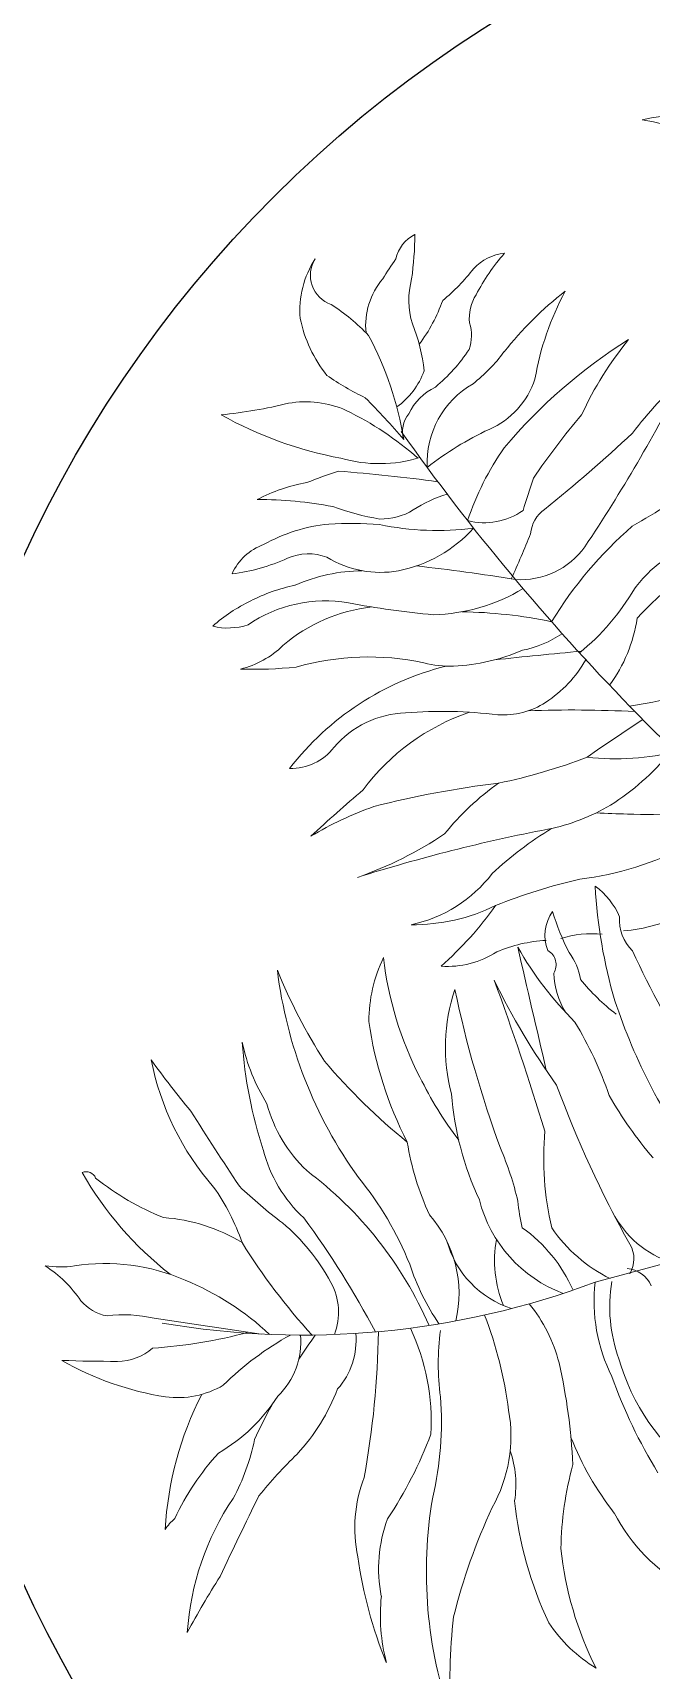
# Model space of a CAD drawing. Header units: inches. Extents: x 478327 to 492265, y -26791 to -22136.
# Drawn here: x 480964.15 to 480971.65, y -26074.88 to -26054.98 of the extents above; entities that cross this region are included whole.
import ezdxf

# ---------------------------------------------------------------- set-up
doc = ezdxf.new("R2010")
doc.units = ezdxf.units.IN
doc.header["$MEASUREMENT"] = 0
doc.layers.add('furniture', color=201, linetype='Continuous')
doc.layers.add('PLANTS', color=84, linetype='Continuous', lineweight=13)

# ---------------------------------------------------------------- blocks, each defined once
blk = doc.blocks.new('A$C137A2C16')
at = {"layer": 'PLANTS'}
for centre, radius, start, end in [((63.15, 102.875), 15.532, 137.05022, 158.00979), ((124.473, 93.812), 75.3, 164.87666, 167.0521), ((52.308, 117.706), 6.308, 290.85533, 314.38554), ((61.705, 111.247), 5.352, 158.63027, 174.88986), ((55.597, 109.757), 2.303, 116.9339, 156.4233), ((46.03, 112.505), 10.374, 323.61109, 355.68417), ((53.714, 110.071), 2.697, 166.86656, 208.66307), ((46.946, 111.281), 6.568, 333.436, 354.73679), ((32.641, 96.981), 13.957, 42.8797, 73.17942), ((6.949, 76.579), 44.986, 44.38313, 48.6321), ((37.119, 93.33), 17.64, 50.02132, 73.57493), ((39.55, 107.967), 3.428, 29.29336, 41.7795), ((33.877, 98.712), 13.949, 34.92241, 51.60355), ((65.956, 93.33), 17.64, 106.42507, 129.05964), ((69.198, 98.712), 13.949, 128.39645, 145.07759), ((60.467, 110.151), 0.511, 277.61771, 11.30943), ((-76.108, -39.315), 187.05, 50.57065, 51.98147), ((53.112, 107.048), 4.663, 159.37372, 197.35327), ((91.883, 91.419), 42.744, 157.16579, 187.51838), ((-813.3, 445.965), 929.599, 338.360968, 338.70377), ((74.916, 104.783), 23.905, 170.38071, 182.37953), ((50.303, 114.988), 11.301, 228.85833, 245.2195), ((53.823, 109.297), 8.898, 196.99009, 224.53304), ((42.624, 114.748), 14.448, 303.82748, 324.46357), ((49.251, 109.297), 8.898, 315.46696, 343.00991), ((35.38, 97.456), 15.609, 15.82616, 31.69501), ((65.309, 91.536), 13.957, 87.89636, 118.19608), ((82.996, 63.905), 44.986, 112.44368, 116.69265), ((24.58, 90.926), 23.038, 30.92199, 38.16933), ((25.689, 78.985), 32.524, 48.82156, 52.32585), ((54.441, 114.299), 11.301, 275.85628, 292.21745), ((123.976, -72.662), 187.05, 109.09431, 110.50513), ((50.797, 105.042), 3.866, 210.89841, 262.24368), ((66.049, 72.259), 32.524, 108.74993, 119.2781), ((53.016, 108.66), 10.486, 214.20462, 235.93817), ((70.97, 83.195), 23.038, 122.90645, 130.15379), ((25.689, 78.985), 32.524, 41.34104, 43.9898), ((36.457, 78.258), 22.746, 84.8617, 99.1059), ((33.089, 90.979), 9.74, 71.14289, 91.36399), ((38.37, 93.758), 7.155, 55.81265, 89.00848), ((49.823, 109.192), 10.486, 285.13761, 306.87116), ((60.135, 93.758), 7.155, 90.99152, 124.18735), ((62.048, 78.258), 22.746, 80.8941, 95.1383), ((65.416, 90.979), 9.74, 88.63601, 108.85711), ((35.987, 92.811), 7.39, 56.6398, 88.05842), ((60.53, 141.668), 45.742, 246.63743, 256.09932), ((50.266, 102.223), 3.849, 215.77677, 261.76983), ((37.975, 141.668), 45.742, 284.6732, 293.36257), ((62.518, 92.811), 7.39, 91.94158, 123.3602), ((55.692, 113.707), 21.481, 223.26918, 236.3503), ((45.714, 114.123), 19.787, 280.3287, 310.08068), ((51.705, 102.207), 3.251, 236.46461, 285.25579), ((31.728, 75.215), 23.035, 67.32772, 96.16647), ((25.007, 70.708), 27.735, 70.27691, 81.19281), ((66.38, 75.215), 23.035, 83.83353, 112.67228), ((73.101, 70.708), 27.735, 98.80719, 109.72309), ((89.867, 95.851), 3.365, 153.43857, 184.79373), ((79.786, 93.451), 8.078, 12.1986, 28.90754), ((19.771, 68.395), 31.95, 52.10966, 62.81782), ((48.163, 111.796), 17.087, 243.75454, 261.19281), ((49.945, 111.796), 17.087, 278.80719, 296.24546), ((78.337, 68.395), 31.95, 117.18218, 127.89034), ((104.365, 91.103), 20.686, 164.98391, 172.93762), ((89.046, 96.494), 4.661, 180.38578, 211.50023), ((46.985, 106.888), 11.515, 253.88623, 281.82907), ((80.049, 93.009), 6.953, 336.90044, 21.61168), ((98.652, 94.733), 9.449, 173.6608, 191.66436), ((87.549, 93.522), 2.831, 6.70879, 52.77317), ((44.451, 82.58), 12.379, 69.02168, 84.91858), ((53.657, 82.58), 12.379, 95.08142, 110.97832), ((-21.729, 40.176), 111.286, 27.59358, 29.44506), ((57.463, 89.229), 18.6, 6.64138, 17.6978), ((81.57, 94.471), 2.832, 165.96589, 219.08789), ((67.559, 85.897), 14.582, 0.86052, 39.4266), ((79.294, 92.982), 8.665, 358.4928, 14.54476), ((112.32, 80.844), 20.233, 137.65986, 156.30069), ((122.192, 91.253), 25.034, 172.61511, 180.65303), ((44.458, 99.152), 7.508, 227.57828, 267.16555), ((57.746, 78.759), 14.883, 86.26843, 101.36007), ((63.495, 74.731), 19.474, 84.93615, 104.21211), ((63.476, 86.692), 7.638, 51.33891, 76.84601), ((70.277, 92.969), 13.576, 334.87519, 2.86195), ((77.652, 90.162), 8.381, 353.1575, 27.70914), ((82.139, 91.446), 8.566, 352.64877, 16.31903), ((73.419, 98.01), 19.763, 335.89112, 347.24442), ((84.025, 91.404), 8.955, 357.20774, 14.50245), ((53.495, 87.72), 5.062, 92.30635, 149.06496), ((51.909, 98.773), 6.153, 243.65652, 298.17969), ((66.228, 74.867), 17.904, 83.52388, 104.20739), ((92.478, 95.216), 20.025, 186.27039, 200.65592), ((-14.277, 86.206), 87.117, 357.84604, 4.49187), ((86.784, 92.325), 2.661, 325.84222, 10.78263), ((35.609, 84.95), 7.638, 110.3065, 135.8136), ((37.079, 73.08), 19.474, 82.9404, 102.21635), ((41.488, 97.442), 5.423, 248.18566, 275.77911), ((66.041, 73.705), 18.989, 102.79866, 114.30937), ((75.344, 89.69), 5.019, 348.63308, 36.62977), ((79.277, 91.115), 8.832, 347.5721, 10.69095), ((46.2, 113.207), 21.657, 264.40053, 277.80183), ((25.316, 90.243), 50.634, 353.89158, 1.28713), ((68.285, 84.367), 11.328, 5.67235, 40.49773), ((34.35, 72.875), 17.904, 82.94511, 103.62862), ((32.182, 73.329), 17.856, 61.83263, 75.84152), ((55.115, 83.699), 6.97, 91.06287, 146.34054), ((50.383, 84.695), 6.079, 66.58644, 99.32162), ((58.269, 75.115), 15.896, 81.49155, 101.92038), ((60.894, 81.417), 9.423, 58.47549, 91.66036), ((78.977, 88.605), 9.673, 166.37374, 192.96746), ((76.712, 90.76), 7.137, 179.00788, 219.42336), ((130.083, 71.192), 47.63, 156.37395, 161.68512), ((92.791, 87.107), 5.324, 135.62059, 176.8871), ((71.784, 93.588), 19.127, 342.41019, 350.25136), ((57.997, 85.901), 35.338, 5.43948, 8.24393), ((92.061, 91.236), 5.105, 322.8277, 356.98769), ((64.622, 29.5), 59.961, 88.85418, 96.98753), ((71.634, 88.496), 4.692, 162.98201, 199.68201), ((83.097, 98.474), 18.123, 208.34649, 221.62904), ((103.628, 82.065), 14.494, 147.09889, 156.94967), ((101.117, 82.368), 7.022, 88.67384, 115.36194), ((100.556, 84.507), 4.935, 44.17832, 81.57172), ((44.365, 73.129), 15.896, 98.56787, 114.76829), ((46.024, 118.304), 29.73, 259.50829, 269.71284), ((45.668, 96.634), 8.063, 271.46883, 295.87711), ((47.876, 94.77), 7.888, 280.88459, 311.28602), ((53.274, 80.801), 8.044, 81.46885, 91.37816), ((54.39, 105.463), 16.707, 270.26421, 280.12513), ((57.703, 91.976), 22.798, 339.78791, 351.74185), ((5.61, 116.929), 91.836, 339.25032, 342.45928), ((100.042, 85.494), 7.153, 150.86796, 183.91659), ((108.419, 77.403), 15.303, 132.35022, 140.91058), ((63.103, 79.738), 13.562, 22.16318, 38.34181), ((103.16, 81.712), 14.488, 155.11806, 174.34111), ((93.317, 86.962), 3.124, 165.58141, 198.82309), ((83.394, 98.459), 16.383, 305.4615, 321.01344), ((102.969, 86.818), 1.593, 45.02572, 147.65665), ((40.081, 78.444), 9.423, 104.59948, 137.78434), ((55.618, 80.002), 7.912, 111.37617, 140.54447), ((52.734, 71.336), 16.033, 72.05393, 90), ((47.944, 231.139), 144.877, 273.85082, 277.08787), ((74.313, 50.405), 37.927, 102.93863, 112.43168), ((60.037, 85.61), 7.297, 349.69675, 10.30325), ((87.512, 84.626), 5.576, 152.45729, 168.39827), ((94.565, 87.191), 7.092, 178.33998, 214.81934), ((78.264, 116.291), 34.481, 297.15336, 302.0101), ((93.943, 95.724), 11.128, 300.73947, 313.63867), ((47.663, 59.569), 26.7, 96.62283, 108.43534), ((46.6, 77.66), 8.668, 70.40654, 103.44891), ((43.162, 82.156), 26.733, 359.45367, 9.20959), ((54.838, 76.768), 18.899, 18.36819, 30.03705), ((94.071, 84.272), 9.397, 168.40961, 198.00587), ((-4.678, 118.857), 97.721, 337.61721, 340.62966), ((95.193, 102.513), 16.944, 265.96165, 285.18449), ((99.3, 82.527), 3.763, 36.88949, 82.47264), ((45.961, 74.295), 11.253, 92.89899, 130.0309), ((46.314, 77.676), 7.912, 67.5274, 96.6957), ((222.906, 90.319), 173.458, 181.48413, 186.37077), ((66.629, 30.114), 55.763, 96.99224, 106.27607), ((121.638, -325457.774), 325543.588, 90.00957982, 90.01072377), ((72.577, 68.007), 18.594, 106.78337, 121.76749), ((139.513, -24.665), 119.163, 112.23141, 129.9934), ((92.245, 83.927), 10.356, 169.8769, 190.1231), ((83.8, 83.592), 6.972, 3.89853, 19.79599), ((94.099, 84.167), 1.446, 38.15282, 93.91547), ((99.328, 87.082), 3.915, 202.62036, 237.19232), ((64.69, 80.215), 4.165, 78.99098, 108.19963), ((66.071, 84.908), 0.842, 225.88884, 317.1217), ((67.012, 82.26), 2.101, 41.15103, 98.88106), ((103.641, 84.099), 27.988, 178.45209, 188.18243), ((61.27, 90.468), 24.112, 335.11441, 346.18227), ((91.497, 80.144), 4.691, 16.65712, 79.7388), ((76.927, 77.636), 16.973, 12.16959, 24.81683), ((93.339, 82.729), 3.005, 13.13202, 50.8706), ((78.784, 61.264), 33.268, 42.90226, 44.99547), ((48.382, 84.549), 1.517, 281.14363, 341.26454), ((50.559, 85.093), 1.517, 226.80733, 286.92825), ((54.072, 79.065), 5.227, 103.7888, 149.25676), ((56.752, 102.175), 19.326, 275.82661, 288.19742), ((69.308, 71.505), 12.158, 93.36662, 104.1265), ((61.817, 83.155), 5.345, 341.06181, 4.23573), ((82.959, 82.932), 4.034, 163.1811, 199.91473), ((-272.689, 127.161), 357.246, 352.279, 352.99906), ((98.336, 92.62), 8.901, 262.70697, 278.81334), ((105.063, 89.163), 8.448, 220.08819, 237.50035), ((100.009, 79.701), 4.135, 61.75423, 94.28983), ((102.3, 82.189), 1.921, 14.07995, 63.64811), ((64.394, 63.683), 20.086, 106.42723, 117.64706), ((69.675, 73.138), 11.004, 115.90754, 129.33334), ((65.068, 86.206), 3.176, 266.38652, 293.63035), ((83.004, 82.612), 10.231, 178.21037, 197.72636), ((92.248, 81.759), 3.448, 152.52431, 202.16318), ((81.687, 71.039), 14.417, 41.88759, 58.64432), ((104.063, 87.3), 8.712, 206.50463, 223.62575), ((108.814, 101.394), 19.306, 249.22474, 256.06205), ((87.344, 80.199), 17.533, 174.42868, 193.64547), ((17.821, 94.38), 62.263, 343.97403, 349.02391), ((87.783, 81.96), 5.735, 178.53143, 200.73087), ((116.329, 121.243), 49.863, 232.1941, 235.09578), ((110.038, 86.795), 10.637, 206.56143, 218.90078), ((66.189, 51.083), 30.607, 95.23897, 113.57567), ((64.894, 55.687), 25.918, 80.0462, 93.31793), ((66.821, 84.233), 3.953, 280.69108, 310.23766), ((85.286, 83.819), 6.525, 200.27961, 226.97774), ((89.565, 80.46), 4.061, 163.02296, 221.29665), ((97.693, 81.966), 4.241, 190.20759, 239.03225), ((103.798, 85.148), 8.621, 205.11135, 220.35086), ((98.934, 83.133), 2.187, 237.43615, 274.11668), ((66.89, 78.262), 2.19, 72.34911, 123.00649), ((73.836, 79.149), 7.13, 170.53915, 196.76415), ((93.803, 73.733), 21.777, 162.45644, 166.65396), ((88.265, 75.719), 13.088, 160.37173, 180.90707), ((-65.464, 24.152), 152.074, 20.29109, 21.59221), ((68.232, 65.16), 21.266, 28.07919, 45.4774), ((87.275, 78.717), 1.713, 22.21239, 72.28175), ((-657.754, -1160.014), 1447.928, 58.881434, 58.95057), ((70.631, 64.269), 27.269, 19.06834, 36.95994), ((98.856, 78.801), 2.163, 43.62798, 83.76795), ((93.649, 72.279), 10.492, 35.67212, 49.79928), ((99.716, 78.717), 2.477, 352.61123, 34.37612), ((77.313, 24.177), 57.115, 101.73357, 108.45298), ((85.766, 83.922), 13.266, 199.48328, 217.05655), ((91.978, 84.484), 11.914, 205.86182, 226.88367), ((156.934, 112.017), 75.499, 205.62566, 210.17297), ((64.084, 54.841), 36.213, 36.54814, 43.03926), ((82.867, 68.079), 18.389, 24.78371, 38.65539), ((91.636, 73.398), 19.763, 164.25776, 179.87693), ((85.215, 83.278), 7.837, 220.81252, 248.3587), ((151.476, 139.124), 89.349, 223.3589, 229.90521), ((89.864, 64.826), 14.636, 48.49903, 67.30763), ((98.334, 75.53), 20.412, 174.75043, 181.59089), ((64.385, 63.943), 21.612, 18.61816, 33.89197), ((82.145, 62.149), 18.026, 37.72061, 52.27033), ((78.207, 71.101), 7.325, 22.71544, 39.78504), ((134.779, 89.578), 49.909, 196.78014, 201.7943), ((74.146, 59.601), 22.721, 29.45337, 39.55522), ((94.773, 74.963), 13.457, 318.35368, 338.06953), ((98.34, 69.817), 8.917, 335.96476, 0.76696)]:
    blk.add_arc(centre, radius, start, end, dxfattribs=at)

msp = doc.modelspace()

# ---------------------------------------------------------------- linework, layer by layer
at = {"layer": 'furniture'}
msp.add_circle((480977.694, -26067.585), 15.018, dxfattribs=at)

# ---------------------------------------------------------------- block references
at = {"layer": 'PLANTS', "xscale": 0.2359762172501539, "yscale": 0.2359762172501539, "zscale": 0.2359762172501539, "rotation": 103.0645570240567}
msp.add_blockref('A$C137A2C16', (480993.341, -26076.962, 6.142), dxfattribs=at)

doc.saveas('drawing.dxf')
